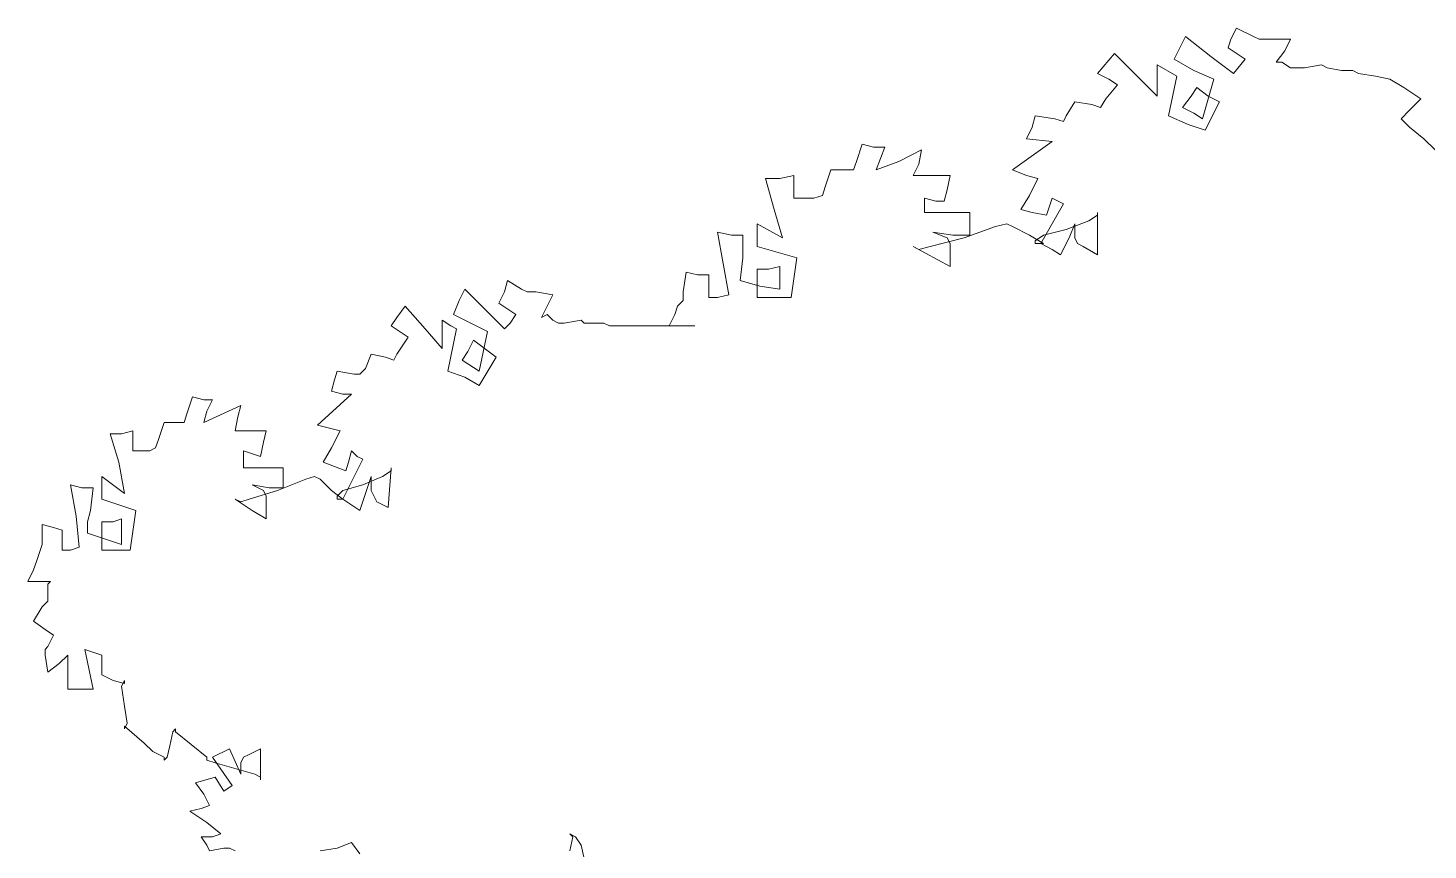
# Model space of a CAD drawing. Header units: millimetres. Extents: x -627 to 20370, y 1538 to 15679.
# Drawn here: x 12012.8 to 12192.9, y 8692 to 8797.7 of the extents above; entities that cross this region are included whole.
import ezdxf

# ---------------------------------------------------------------- set-up
doc = ezdxf.new("R2010")
doc.units = ezdxf.units.MM
doc.layers.add('blue', color=160, linetype='Continuous', lineweight=5)

# ---------------------------------------------------------------- blocks, each defined once
blk = doc.blocks.new('WMF10')
at = {"lineweight": 0}
for points in [[(2.4138, -0.2433), (2.3944, -0.2239), (2.37, -0.2044), (2.3554, -0.1898), (2.37, -0.1752), (2.3895, -0.1557), (2.3603, -0.1363), (2.336, -0.1217), (2.3116, -0.1168), (2.2824, -0.1119), (2.2727, -0.1071), (2.2532, -0.1071), (2.2289, -0.1022), (2.2192, -0.0973), (2.19, -0.1022), (2.1656, -0.1022), (2.151, -0.0925), (2.1413, -0.0925), (2.1559, -0.073), (2.1656, -0.0535), (2.1121, -0.0535), (2.1024, -0.0487), (2.0732, -0.0341), (2.0634, -0.0535), (2.0586, -0.0681), (2.0878, -0.0876), (2.0683, -0.1119), (2.0294, -0.0827), (1.9856, -0.0487), (1.9661, -0.0876), (2.0002, -0.1071), (2.0342, -0.1217), (2.0148, -0.1898), (2.0002, -0.1801), (1.9807, -0.1703), (1.9953, -0.1509), (2.005, -0.1363), (2.0245, -0.1509), (2.044, -0.1606), (2.0196, -0.2093), (1.9904, -0.1995), (1.9564, -0.1849), (1.971, -0.1168), (1.9369, -0.0973), (1.9369, -0.1509), (1.8639, -0.0779), (1.8347, -0.1119), (1.8542, -0.1217), (1.8688, -0.1314), (1.8493, -0.1557), (1.8396, -0.1703), (1.825, -0.1655), (1.7958, -0.1606), (1.7812, -0.1849), (1.7763, -0.1947), (1.7617, -0.1898), (1.7277, -0.1849), (1.7228, -0.2044), (1.7131, -0.2239), (1.7569, -0.2287), (1.6887, -0.2774), (1.7131, -0.2871), (1.7325, -0.292), (1.7179, -0.3212), (1.7033, -0.3455), (1.7228, -0.3504), (1.7471, -0.3553), (1.7569, -0.3261), (1.7763, -0.3358), (1.7374, -0.4039), (1.7569, -0.4137), (1.7715, -0.4234), (1.7861, -0.3942), (1.7958, -0.3699), (1.7958, -0.3942), (1.8007, -0.4039), (1.8104, -0.4088), (1.8347, -0.4234), (1.8347, -0.3504), (1.8347, -0.3553), (1.8201, -0.365), (1.7812, -0.3796), (1.7423, -0.3893), (1.7277, -0.3991), (1.7277, -0.4039), (1.7423, -0.4039), (1.7179, -0.3893), (1.6887, -0.3747), (1.679, -0.3699), (1.6595, -0.3747), (1.606, -0.3942), (1.5476, -0.4088), (1.5281, -0.4137), (1.5184, -0.4088), (1.5817, -0.4429), (1.5817, -0.4039), (1.5768, -0.3942), (1.5525, -0.3845), (1.5865, -0.3893), (1.6157, -0.3893), (1.6157, -0.3504), (1.5379, -0.3504), (1.5379, -0.3261), (1.5573, -0.3309), (1.5719, -0.3309), (1.5768, -0.3115), (1.5817, -0.2871), (1.5184, -0.2871), (1.5281, -0.2677), (1.533, -0.2433), (1.4941, -0.2628), (1.4551, -0.2774), (1.4697, -0.2385), (1.4503, -0.2385), (1.4308, -0.2336), (1.4211, -0.2628), (1.4162, -0.2774), (1.3773, -0.2774), (1.3675, -0.3066), (1.3627, -0.3212), (1.3481, -0.3261), (1.314, -0.3261), (1.314, -0.2871), (1.2897, -0.292), (1.2653, -0.292), (1.2799, -0.3455), (1.2945, -0.3942), (1.2507, -0.3699), (1.2507, -0.4088), (1.3189, -0.4283), (1.3091, -0.4964), (1.2507, -0.4964), (1.2507, -0.4477), (1.2702, -0.4477), (1.2897, -0.4429), (1.2897, -0.4818), (1.2556, -0.4769), (1.2215, -0.4672), (1.2264, -0.4283), (1.2264, -0.3893), (1.2069, -0.3893), (1.1826, -0.3845), (1.2021, -0.4915), (1.1826, -0.4964), (1.168, -0.4964), (1.168, -0.4575), (1.1485, -0.4575), (1.1291, -0.4526), (1.1242, -0.4867), (1.1242, -0.5013), (1.1145, -0.511), (1.1096, -0.5256), (1.0999, -0.5451), (1.1437, -0.5451), (0.9977, -0.5451), (0.9879, -0.5402), (0.9539, -0.5402), (0.949, -0.5353), (0.9198, -0.5402), (0.9101, -0.5402), (0.9003, -0.5353), (0.8906, -0.5256), (0.8809, -0.5305), (0.9003, -0.4915), (0.8711, -0.4867), (0.8565, -0.4867), (0.8468, -0.4818), (0.8225, -0.4672), (0.8176, -0.4867), (0.8079, -0.5061), (0.8371, -0.5256), (0.8273, -0.5402), (0.8176, -0.5499), (0.7495, -0.4818), (0.7397, -0.5013), (0.73, -0.5256), (0.7884, -0.5548), (0.7738, -0.6229), (0.7446, -0.6035), (0.7543, -0.5889), (0.7641, -0.5694), (0.803, -0.5986), (0.7738, -0.6473), (0.7495, -0.6327), (0.7203, -0.6229), (0.7349, -0.5499), (0.7251, -0.5451), (0.7105, -0.5353), (0.7105, -0.584), (0.6813, -0.5499), (0.6473, -0.511), (0.6327, -0.5305), (0.6229, -0.5451), (0.6521, -0.5645), (0.6327, -0.5937), (0.6278, -0.6035), (0.6132, -0.5986), (0.5889, -0.5937), (0.5791, -0.6181), (0.5694, -0.6278), (0.5597, -0.6278), (0.5305, -0.6229), (0.5256, -0.6375), (0.5207, -0.657), (0.5402, -0.6619), (0.5548, -0.6619), (0.4964, -0.7154), (0.5353, -0.7251), (0.5207, -0.7543), (0.5061, -0.7787), (0.5451, -0.7933), (0.5499, -0.7787), (0.5548, -0.7592), (0.5645, -0.7689), (0.5743, -0.7738), (0.5402, -0.8419), (0.5694, -0.8614), (0.5889, -0.803), (0.5889, -0.8273), (0.5986, -0.8468), (0.6181, -0.8565), (0.6229, -0.7884), (0.6229, -0.7933), (0.6083, -0.803), (0.5743, -0.8176), (0.5402, -0.8273), (0.5305, -0.8371), (0.5305, -0.8419), (0.5402, -0.8419), (0.5207, -0.8273), (0.5013, -0.8079), (0.4915, -0.803), (0.4769, -0.8079), (0.4283, -0.8273), (0.3796, -0.8419), (0.365, -0.8468), (0.3553, -0.8419), (0.3845, -0.8614), (0.4088, -0.876), (0.4088, -0.8371), (0.4039, -0.8273), (0.3845, -0.8176), (0.4137, -0.8225), (0.438, -0.8225), (0.438, -0.7884), (0.3699, -0.7884), (0.3699, -0.7592), (0.3991, -0.7689), (0.4039, -0.7446), (0.4088, -0.7251), (0.3553, -0.7251), (0.3601, -0.7008), (0.365, -0.6813), (0.3017, -0.7105), (0.3066, -0.6911), (0.3163, -0.6716), (0.3017, -0.6716), (0.2823, -0.6667), (0.2725, -0.6959), (0.2677, -0.7105), (0.2336, -0.7105), (0.2239, -0.7397), (0.219, -0.7543), (0.2093, -0.7592), (0.1801, -0.7592), (0.1801, -0.7251), (0.1606, -0.73), (0.1411, -0.73), (0.1557, -0.7787), (0.1655, -0.8322), (0.1265, -0.803), (0.1265, -0.8419), (0.1849, -0.8614), (0.1752, -0.9295), (0.1265, -0.9295), (0.1265, -0.8809), (0.146, -0.8809), (0.1606, -0.876), (0.1606, -0.9198), (0.1022, -0.9003), (0.1022, -0.8809), (0.1071, -0.8614), (0.1119, -0.8225), (0.0925, -0.8225), (0.073, -0.8176), (0.0827, -0.8711), (0.0876, -0.9247), (0.073, -0.9295), (0.0584, -0.9295), (0.0584, -0.8955), (0.0438, -0.8906), (0.0243, -0.8857), (0.0243, -0.9198), (0.0146, -0.949), (0.0097, -0.9636), (0, -0.9831), (0.0389, -0.9831), (0.0341, -0.9879), (0.0341, -1.0171), (0.0243, -1.0269), (0.0097, -1.0512), (0.0292, -1.0658), (0.0438, -1.0755), (0.0341, -1.095), (0.0292, -1.0999), (0.0292, -1.1096), (0.0341, -1.1388), (0.0535, -1.1242), (0.0681, -1.1096), (0.0681, -1.168), (0.1119, -1.168), (0.0973, -1.0999), (0.1265, -1.1096), (0.1265, -1.1437), (0.146, -1.1534), (0.1655, -1.1583), (0.1655, -1.1534), (0.1606, -1.1631), (0.1655, -1.1972), (0.1703, -1.2264), (0.1655, -1.2361), (0.1655, -1.2313), (0.1995, -1.2605), (0.2141, -1.2751), (0.2336, -1.2848), (0.2336, -1.2897), (0.2385, -1.2848), (0.2433, -1.2653), (0.2482, -1.241), (0.2531, -1.2361), (0.2531, -1.241), (0.3066, -1.2848), (0.3066, -1.2897), (0.3212, -1.2945), (0.3893, -1.314), (0.3991, -1.3189), (0.3991, -1.3237), (0.3991, -1.2702), (0.3796, -1.2799), (0.3699, -1.2848), (0.365, -1.2945), (0.365, -1.314), (0.3455, -1.2702), (0.3163, -1.2848), (0.3504, -1.3335), (0.3358, -1.3432), (0.3212, -1.3189), (0.2871, -1.3286), (0.3017, -1.3481), (0.3115, -1.3675), (0.2969, -1.3724), (0.2774, -1.3773), (0.3066, -1.3967), (0.3309, -1.4162), (0.3163, -1.4211), (0.2969, -1.4211), (0.3066, -1.4357), (0.3115, -1.4454), (0.3358, -1.4405), (0.3455, -1.4405), (0.3553, -1.4454)], [(0.5013, -1.4454), (0.5305, -1.4405), (0.5548, -1.4308), (0.5694, -1.4503)], [(0.9685, -1.5233), (0.949, -1.4357), (0.9393, -1.4211), (0.9295, -1.4162), (0.9344, -1.4211), (0.9295, -1.4454)]]:
    blk.add_lwpolyline(points, dxfattribs=at)

msp = doc.modelspace()

# ---------------------------------------------------------------- block references
at = {"layer": 'blue', "linetype": 'ByBlock', "xscale": 75, "yscale": 75, "zscale": 75}
msp.add_blockref('WMF10', (12012.81, 8800.28), dxfattribs=at)

doc.saveas('drawing.dxf')
